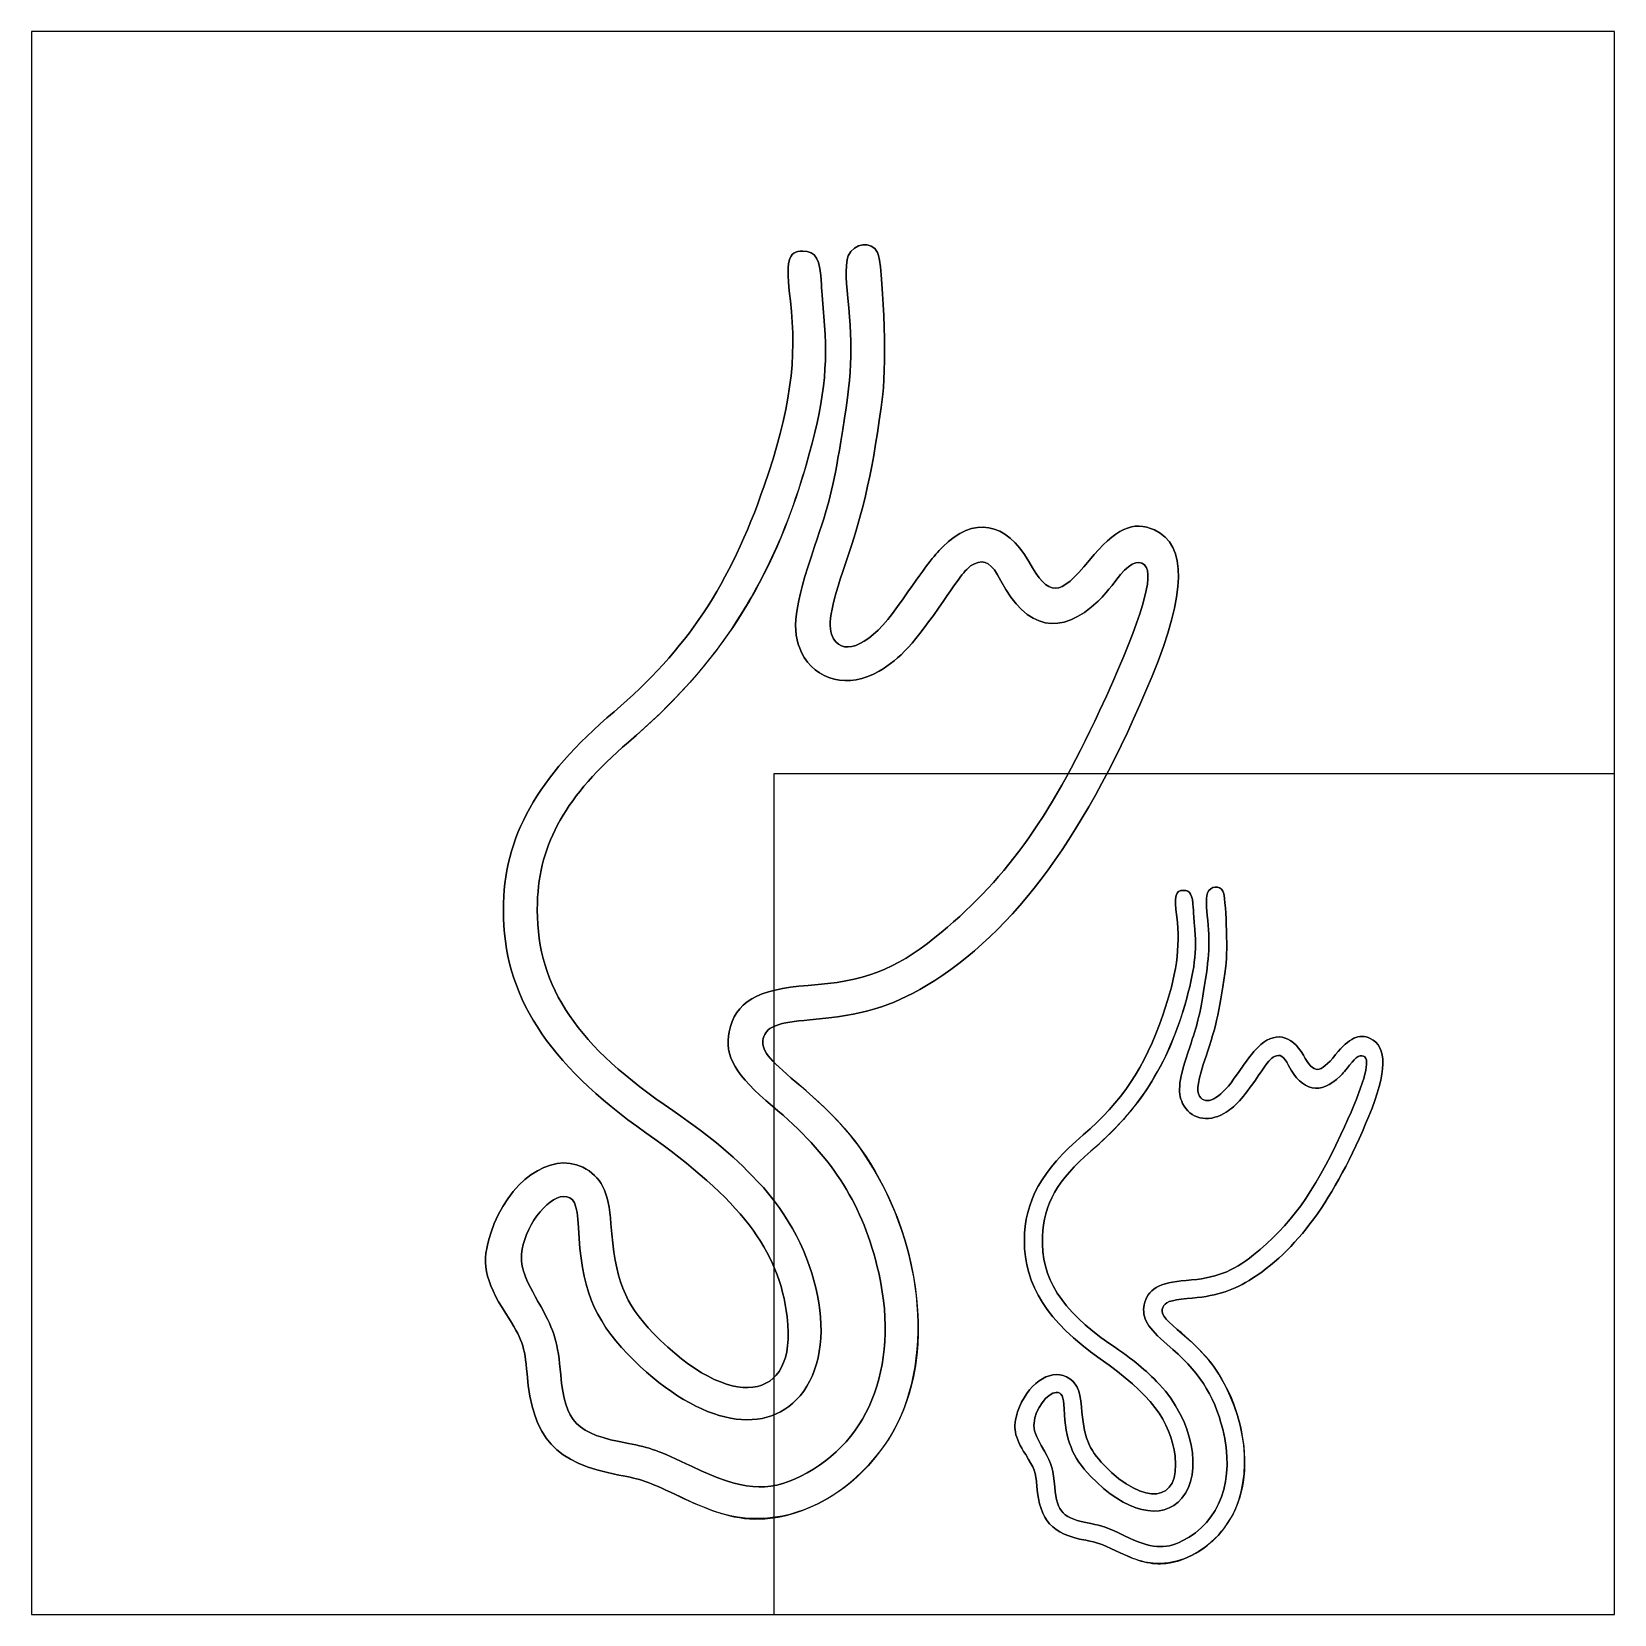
# Model space of a CAD drawing. Header units: millimetres. Extents: x -199 to 0, y 0 to 199.
import ezdxf

# ---------------------------------------------------------------- set-up
doc = ezdxf.new("R2010")
doc.units = ezdxf.units.MM
doc.layers.get('0').update_dxf_attribs({"linetype": 'CONTINUOUS'})

msp = doc.modelspace()

# ---------------------------------------------------------------- linework, layer by layer
for points in [[(0, 99.64), (0, 199.28), (-99.64, 199.28), (-199.28, 199.28), (-199.28, 99.64), (-199.28, 0), (-99.64, 0), (0, 0)], [(0, 52.92), (0, 105.83), (-52.92, 105.83), (-105.83, 105.83), (-105.83, 52.92), (-105.83, 0), (-52.92, 0), (0, 0)]]:
    msp.add_lwpolyline(points, close=True)
for points in [[(-102.19, 171.65), (-104.06, 171.65), (-104.36, 170.42), (-103.75, 165.4)], [(-103.75, 165.4), (-104.36, 170.42), (-104.06, 171.65), (-102.19, 171.65)], [(-99.84, 167.46), (-100, 170.69), (-100.54, 171.65), (-102.19, 171.65)], [(-102.19, 171.65), (-100.54, 171.65), (-100, 170.69), (-99.84, 167.46)], [(-92.78, 171.49), (-93.54, 172.95), (-95.72, 172.7), (-96.46, 171.07)], [(-96.46, 171.07), (-95.72, 172.7), (-93.54, 172.95), (-92.78, 171.49)], [(-92.11, 153.65), (-91.61, 157.55), (-92.08, 170.13), (-92.78, 171.49)], [(-92.78, 171.49), (-92.08, 170.13), (-91.61, 157.55), (-92.11, 153.65)], [(-96.46, 171.07), (-96.78, 170.37), (-96.8, 168.36), (-96.53, 165.72)], [(-96.53, 165.72), (-96.8, 168.36), (-96.78, 170.37), (-96.46, 171.07)], [(-99.54, 163.41), (-99.66, 164.69), (-99.8, 166.51), (-99.84, 167.46)], [(-99.84, 167.46), (-99.8, 166.51), (-99.66, 164.69), (-99.54, 163.41)], [(-96.53, 165.72), (-95.83, 159.06), (-95.97, 156.21), (-97.4, 147.67)], [(-97.4, 147.67), (-95.97, 156.21), (-95.83, 159.06), (-96.53, 165.72)], [(-103.75, 165.4), (-102.86, 158.11), (-103.79, 151.53), (-107.05, 142.09)], [(-107.05, 142.09), (-103.79, 151.53), (-102.86, 158.11), (-103.75, 165.4)], [(-101.77, 144.68), (-99.51, 152.53), (-98.95, 157.2), (-99.54, 163.41)], [(-99.54, 163.41), (-98.95, 157.2), (-99.51, 152.53), (-101.77, 144.68)], [(-96.81, 132.32), (-94.43, 139.19), (-93.31, 144.27), (-92.11, 153.65)], [(-92.11, 153.65), (-93.31, 144.27), (-94.43, 139.19), (-96.81, 132.32)], [(-97.4, 147.67), (-98.4, 141.65), (-98.85, 139.86), (-100.69, 134.47)], [(-100.69, 134.47), (-98.85, 139.86), (-98.4, 141.65), (-97.4, 147.67)], [(-101.77, 144.68), (-105.96, 130.1), (-112.7, 119.61), (-124.15, 109.8)], [(-111.26, 123.89), (-107.03, 130.24), (-104.04, 136.78), (-101.77, 144.68)], [(-107.05, 142.09), (-111.31, 129.71), (-116.85, 121.37), (-125.95, 113.65)], [(-125.95, 113.65), (-116.85, 121.37), (-111.31, 129.71), (-107.05, 142.09)], [(-73.74, 132.57), (-76.55, 137.57), (-80.75, 138.28), (-84.57, 134.41)], [(-84.57, 134.41), (-80.75, 138.28), (-76.55, 137.57), (-73.74, 132.57)], [(-57.89, 136.54), (-60.56, 137.76), (-62.84, 136.71), (-66.1, 132.72)], [(-66.1, 132.72), (-62.84, 136.71), (-60.56, 137.76), (-57.89, 136.54)], [(-58.21, 118.12), (-53.88, 128.63), (-53.78, 134.66), (-57.89, 136.54)], [(-57.89, 136.54), (-53.78, 134.66), (-53.88, 128.63), (-58.21, 118.12)], [(-100.69, 134.47), (-103.28, 126.9), (-103.66, 123.87), (-102.35, 121.12)], [(-102.35, 121.12), (-103.66, 123.87), (-103.28, 126.9), (-100.69, 134.47)], [(-84.57, 134.41), (-85.83, 133.12), (-86.35, 132.44), (-90.26, 126.88)], [(-90.26, 126.88), (-86.35, 132.44), (-85.83, 133.12), (-84.57, 134.41)], [(-98.32, 122.84), (-99.16, 124.19), (-98.76, 126.68), (-96.81, 132.32)], [(-96.81, 132.32), (-98.76, 126.68), (-99.16, 124.19), (-98.32, 122.84)], [(-84.43, 127.67), (-82.01, 131.21), (-81.45, 131.87), (-80.58, 132.27)], [(-80.58, 132.27), (-81.45, 131.87), (-82.01, 131.21), (-84.43, 127.67)], [(-80.58, 132.27), (-79.22, 132.89), (-78.4, 132.37), (-77.24, 130.13)], [(-77.24, 130.13), (-78.4, 132.37), (-79.22, 132.89), (-80.58, 132.27)], [(-66.1, 132.72), (-69.9, 128.07), (-71.2, 128.04), (-73.74, 132.57)], [(-73.74, 132.57), (-71.2, 128.04), (-69.9, 128.07), (-66.1, 132.72)], [(-58.92, 131.79), (-58.05, 130.1), (-60.04, 123.99), (-64.82, 113.76)], [(-64.82, 113.76), (-60.04, 123.99), (-58.05, 130.1), (-58.92, 131.79)], [(-62.17, 130.91), (-60.84, 132.58), (-59.52, 132.94), (-58.92, 131.79)], [(-58.92, 131.79), (-59.52, 132.94), (-60.84, 132.58), (-62.17, 130.91)], [(-77.24, 130.13), (-74.04, 123.98), (-69.66, 123.08), (-64.99, 127.59)], [(-64.99, 127.59), (-69.66, 123.08), (-74.04, 123.98), (-77.24, 130.13)], [(-64.99, 127.59), (-64.32, 128.23), (-63.9, 128.73), (-62.17, 130.91)], [(-62.17, 130.91), (-63.9, 128.73), (-64.32, 128.23), (-64.99, 127.59)], [(-92.55, 118.77), (-89.9, 120.33), (-88.18, 122.21), (-84.43, 127.67)], [(-84.43, 127.67), (-88.18, 122.21), (-89.9, 120.33), (-92.55, 118.77)], [(-90.26, 126.88), (-93.56, 122.18), (-96.89, 120.52), (-98.32, 122.84)], [(-98.32, 122.84), (-96.89, 120.52), (-93.56, 122.18), (-90.26, 126.88)], [(-124.15, 109.8), (-118.8, 114.38), (-114.37, 119.23), (-111.26, 123.89)], [(-102.35, 121.12), (-100.64, 117.53), (-96.4, 116.51), (-92.55, 118.77)], [(-92.55, 118.77), (-96.4, 116.51), (-100.64, 117.53), (-102.35, 121.12)], [(-86.62, 79.17), (-75.46, 85.88), (-66.35, 98.38), (-58.21, 118.12)], [(-58.21, 118.12), (-66.35, 98.38), (-75.46, 85.88), (-86.62, 79.17)], [(-125.95, 113.65), (-135.69, 105.38), (-139.89, 97.86), (-139.89, 88.67)], [(-139.89, 88.67), (-139.89, 97.86), (-135.69, 105.38), (-125.95, 113.65)], [(-64.82, 113.76), (-71.31, 99.84), (-76.84, 92.23), (-85.56, 85.21)], [(-85.56, 85.21), (-76.84, 92.23), (-71.31, 99.84), (-64.82, 113.76)], [(-135.6, 89.6), (-135.37, 97.13), (-131.99, 103.09), (-124.15, 109.8)], [(-124.15, 109.8), (-131.99, 103.09), (-135.37, 97.13), (-135.6, 89.6)], [(-54.27, 91.16), (-55.26, 91.16), (-55.42, 90.5), (-55.1, 87.84)], [(-55.1, 87.84), (-55.42, 90.5), (-55.26, 91.16), (-54.27, 91.16)], [(-53.02, 88.94), (-53.11, 90.65), (-53.39, 91.16), (-54.27, 91.16)], [(-54.27, 91.16), (-53.39, 91.16), (-53.11, 90.65), (-53.02, 88.94)], [(-51.23, 90.85), (-51.4, 90.48), (-51.41, 89.41), (-51.26, 88.01)], [(-51.26, 88.01), (-51.41, 89.41), (-51.4, 90.48), (-51.23, 90.85)], [(-49.28, 91.07), (-49.68, 91.85), (-50.84, 91.71), (-51.23, 90.85)], [(-51.23, 90.85), (-50.84, 91.71), (-49.68, 91.85), (-49.28, 91.07)], [(-48.92, 81.6), (-48.65, 83.67), (-48.9, 90.35), (-49.28, 91.07)], [(-49.28, 91.07), (-48.9, 90.35), (-48.65, 83.67), (-48.92, 81.6)], [(-139.89, 88.67), (-139.9, 77.99), (-134.45, 69.47), (-121.93, 60.62)], [(-121.93, 60.62), (-134.45, 69.47), (-139.9, 77.99), (-139.89, 88.67)], [(-119.62, 64.18), (-131.21, 72.2), (-135.91, 79.68), (-135.6, 89.6)], [(-135.6, 89.6), (-135.91, 79.68), (-131.21, 72.2), (-119.62, 64.18)], [(-55.1, 87.84), (-54.63, 83.97), (-55.12, 80.48), (-56.85, 75.46)], [(-56.85, 75.46), (-55.12, 80.48), (-54.63, 83.97), (-55.1, 87.84)], [(-52.86, 86.78), (-52.93, 87.46), (-53, 88.43), (-53.02, 88.94)], [(-53.02, 88.94), (-53, 88.43), (-52.93, 87.46), (-52.86, 86.78)], [(-51.26, 88.01), (-50.89, 84.47), (-50.97, 82.96), (-51.72, 78.42)], [(-51.72, 78.42), (-50.97, 82.96), (-50.89, 84.47), (-51.26, 88.01)], [(-54.05, 76.83), (-52.85, 81.01), (-52.55, 83.48), (-52.86, 86.78)], [(-52.86, 86.78), (-52.55, 83.48), (-52.85, 81.01), (-54.05, 76.83)], [(-85.56, 85.21), (-90.58, 81.17), (-94.52, 79.68), (-101.51, 79.18)], [(-101.51, 79.18), (-94.52, 79.68), (-90.58, 81.17), (-85.56, 85.21)], [(-51.41, 70.27), (-50.15, 73.92), (-49.56, 76.62), (-48.92, 81.6)], [(-48.92, 81.6), (-49.56, 76.62), (-50.15, 73.92), (-51.41, 70.27)], [(-101.51, 79.18), (-107.91, 78.72), (-110.74, 77.07), (-111.47, 73.36)], [(-111.47, 73.36), (-110.74, 77.07), (-107.91, 78.72), (-101.51, 79.18)], [(-101.3, 74.86), (-94.57, 75.45), (-91.13, 76.47), (-86.62, 79.17)], [(-86.62, 79.17), (-91.13, 76.47), (-94.57, 75.45), (-101.3, 74.86)], [(-51.72, 78.42), (-52.26, 75.23), (-52.5, 74.28), (-53.47, 71.41)], [(-53.47, 71.41), (-52.5, 74.28), (-52.26, 75.23), (-51.72, 78.42)], [(-54.05, 76.83), (-56.27, 69.1), (-59.85, 63.52), (-65.93, 58.31)], [(-59.09, 65.79), (-56.84, 69.17), (-55.25, 72.64), (-54.05, 76.83)], [(-107.07, 72.76), (-106.58, 74.05), (-105.34, 74.5), (-101.3, 74.86)], [(-101.3, 74.86), (-105.34, 74.5), (-106.58, 74.05), (-107.07, 72.76)], [(-56.85, 75.46), (-59.11, 68.89), (-62.06, 64.45), (-66.89, 60.36)], [(-66.89, 60.36), (-62.06, 64.45), (-59.11, 68.89), (-56.85, 75.46)], [(-111.47, 73.36), (-112.07, 70.32), (-110.65, 67.88), (-106.02, 63.99)], [(-106.02, 63.99), (-110.65, 67.88), (-112.07, 70.32), (-111.47, 73.36)], [(-103.63, 67.52), (-106.82, 70.2), (-107.6, 71.38), (-107.07, 72.76)], [(-107.07, 72.76), (-107.6, 71.38), (-106.82, 70.2), (-103.63, 67.52)], [(-39.16, 70.4), (-40.66, 73.06), (-42.88, 73.44), (-44.91, 71.38)], [(-44.91, 71.38), (-42.88, 73.44), (-40.66, 73.06), (-39.16, 70.4)], [(-30.74, 72.51), (-32.16, 73.16), (-33.37, 72.6), (-35.1, 70.48)], [(-35.1, 70.48), (-33.37, 72.6), (-32.16, 73.16), (-30.74, 72.51)], [(-30.91, 62.73), (-28.61, 68.31), (-28.56, 71.51), (-30.74, 72.51)], [(-30.74, 72.51), (-28.56, 71.51), (-28.61, 68.31), (-30.91, 62.73)], [(-53.47, 71.41), (-54.85, 67.39), (-55.05, 65.78), (-54.36, 64.32)], [(-54.36, 64.32), (-55.05, 65.78), (-54.85, 67.39), (-53.47, 71.41)], [(-52.22, 65.24), (-52.66, 65.95), (-52.45, 67.28), (-51.41, 70.27)], [(-51.41, 70.27), (-52.45, 67.28), (-52.66, 65.95), (-52.22, 65.24)], [(-44.91, 71.38), (-45.58, 70.7), (-45.86, 70.33), (-47.94, 67.38)], [(-47.94, 67.38), (-45.86, 70.33), (-45.58, 70.7), (-44.91, 71.38)], [(-44.84, 67.8), (-43.55, 69.68), (-43.26, 70.03), (-42.8, 70.25)], [(-42.8, 70.25), (-43.26, 70.03), (-43.55, 69.68), (-44.84, 67.8)], [(-42.8, 70.25), (-42.07, 70.58), (-41.64, 70.3), (-41.02, 69.11)], [(-41.02, 69.11), (-41.64, 70.3), (-42.07, 70.58), (-42.8, 70.25)], [(-35.1, 70.48), (-37.12, 68.01), (-37.81, 68), (-39.16, 70.4)], [(-39.16, 70.4), (-37.81, 68), (-37.12, 68.01), (-35.1, 70.48)], [(-31.29, 69.99), (-30.83, 69.09), (-31.89, 65.85), (-34.42, 60.41)], [(-34.42, 60.41), (-31.89, 65.85), (-30.83, 69.09), (-31.29, 69.99)], [(-33.02, 69.52), (-32.31, 70.41), (-31.61, 70.6), (-31.29, 69.99)], [(-31.29, 69.99), (-31.61, 70.6), (-32.31, 70.41), (-33.02, 69.52)], [(-49.15, 63.07), (-47.74, 63.9), (-46.83, 64.9), (-44.84, 67.8)], [(-44.84, 67.8), (-46.83, 64.9), (-47.74, 63.9), (-49.15, 63.07)], [(-41.02, 69.11), (-39.32, 65.84), (-37, 65.36), (-34.51, 67.76)], [(-34.51, 67.76), (-37, 65.36), (-39.32, 65.84), (-41.02, 69.11)], [(-34.51, 67.76), (-34.16, 68.1), (-33.93, 68.37), (-33.02, 69.52)], [(-33.02, 69.52), (-33.93, 68.37), (-34.16, 68.1), (-34.51, 67.76)], [(-93.35, 56.22), (-95.78, 60.28), (-98.3, 63.06), (-103.63, 67.52)], [(-103.63, 67.52), (-97.19, 62.13), (-94.32, 58.63), (-91.49, 52.74)], [(-65.93, 58.31), (-63.09, 60.75), (-60.74, 63.32), (-59.09, 65.79)], [(-47.94, 67.38), (-49.69, 64.89), (-51.45, 64), (-52.22, 65.24)], [(-52.22, 65.24), (-51.45, 64), (-49.69, 64.89), (-47.94, 67.38)], [(-107.87, 54.52), (-111.37, 58.18), (-113.6, 60.02), (-119.62, 64.18)], [(-119.62, 64.18), (-113.6, 60.02), (-111.37, 58.18), (-107.87, 54.52)], [(-106.02, 63.99), (-98.63, 57.79), (-94.93, 52.15), (-92.85, 43.93)], [(-92.85, 43.93), (-94.93, 52.15), (-98.63, 57.79), (-106.02, 63.99)], [(-54.36, 64.32), (-53.45, 62.42), (-51.2, 61.88), (-49.15, 63.07)], [(-49.15, 63.07), (-51.2, 61.88), (-53.45, 62.42), (-54.36, 64.32)], [(-46, 42.05), (-40.08, 45.61), (-35.23, 52.25), (-30.91, 62.73)], [(-30.91, 62.73), (-35.23, 52.25), (-40.08, 45.61), (-46, 42.05)], [(-121.93, 60.62), (-110, 52.18), (-105.19, 45.92), (-104.15, 37.46)], [(-104.15, 37.46), (-105.19, 45.92), (-110, 52.18), (-121.93, 60.62)], [(-66.89, 60.36), (-72.06, 55.97), (-74.29, 51.97), (-74.29, 47.09)], [(-74.29, 47.09), (-74.29, 51.97), (-72.06, 55.97), (-66.89, 60.36)], [(-34.42, 60.41), (-37.87, 53.02), (-40.81, 48.98), (-45.44, 45.25)], [(-45.44, 45.25), (-40.81, 48.98), (-37.87, 53.02), (-34.42, 60.41)], [(-72.02, 47.58), (-71.89, 51.58), (-70.1, 54.75), (-65.93, 58.31)], [(-65.93, 58.31), (-70.1, 54.75), (-71.89, 51.58), (-72.02, 47.58)], [(-129.89, 56.29), (-133.99, 58.31), (-139.31, 54.52), (-141.48, 48.01)], [(-141.48, 48.01), (-139.31, 54.52), (-133.99, 58.31), (-129.89, 56.29)], [(-126.34, 49.19), (-126.64, 53.26), (-127.59, 55.15), (-129.89, 56.29)], [(-129.89, 56.29), (-127.59, 55.15), (-126.64, 53.26), (-126.34, 49.19)], [(-91.68, 21.57), (-85.75, 30.36), (-86.44, 44.62), (-93.35, 56.22)], [(-102.52, 27.53), (-97.45, 33.52), (-99.97, 46.24), (-107.87, 54.52)], [(-107.87, 54.52), (-99.97, 46.24), (-97.45, 33.52), (-102.52, 27.53)], [(-137.6, 45.37), (-137.36, 48.52), (-134.41, 52.59), (-132.34, 52.61)], [(-132.34, 52.61), (-134.41, 52.59), (-137.36, 48.52), (-137.6, 45.37)], [(-132.34, 52.61), (-131.01, 52.62), (-130.58, 51.74), (-130.44, 48.7)], [(-130.44, 48.7), (-130.58, 51.74), (-131.01, 52.62), (-132.34, 52.61)], [(-91.49, 52.74), (-88.07, 45.63), (-86.82, 36.84), (-88.23, 29.96)], [(-141.48, 48.01), (-142.7, 44.35), (-142.28, 42.12), (-139.57, 37.86)], [(-139.57, 37.86), (-142.28, 42.12), (-142.7, 44.35), (-141.48, 48.01)], [(-130.44, 48.7), (-130.1, 41.23), (-128.54, 37.23), (-124.22, 32.77)], [(-124.22, 32.77), (-128.54, 37.23), (-130.1, 41.23), (-130.44, 48.7)], [(-120.98, 35.37), (-124.68, 39.2), (-125.82, 42.13), (-126.34, 49.19)], [(-126.34, 49.19), (-125.82, 42.13), (-124.68, 39.2), (-120.98, 35.37)], [(-74.29, 47.09), (-74.3, 41.42), (-71.4, 36.89), (-64.75, 32.19)], [(-64.75, 32.19), (-71.4, 36.89), (-74.3, 41.42), (-74.29, 47.09)], [(-63.53, 34.08), (-69.68, 38.34), (-72.18, 42.31), (-72.02, 47.58)], [(-72.02, 47.58), (-72.18, 42.31), (-69.68, 38.34), (-63.53, 34.08)], [(-135.14, 38.7), (-137.33, 42.6), (-137.72, 43.66), (-137.6, 45.37)], [(-137.6, 45.37), (-137.72, 43.66), (-137.33, 42.6), (-135.14, 38.7)], [(-92.85, 43.93), (-89.83, 31.96), (-93.48, 21.86), (-102.44, 17.39)], [(-102.44, 17.39), (-93.48, 21.86), (-89.83, 31.96), (-92.85, 43.93)], [(-45.44, 45.25), (-48.1, 43.11), (-50.2, 42.32), (-53.91, 42.05)], [(-53.91, 42.05), (-50.2, 42.32), (-48.1, 43.11), (-45.44, 45.25)], [(-53.91, 42.05), (-57.31, 41.81), (-58.81, 40.93), (-59.2, 38.96)], [(-59.2, 38.96), (-58.81, 40.93), (-57.31, 41.81), (-53.91, 42.05)], [(-53.8, 39.75), (-50.22, 40.07), (-48.39, 40.61), (-46, 42.05)], [(-46, 42.05), (-48.39, 40.61), (-50.22, 40.07), (-53.8, 39.75)], [(-132.66, 30.16), (-133.02, 34.2), (-133.46, 35.72), (-135.14, 38.7)], [(-135.14, 38.7), (-133.46, 35.72), (-133.02, 34.2), (-132.66, 30.16)], [(-59.2, 38.96), (-59.52, 37.34), (-58.76, 36.05), (-56.3, 33.98)], [(-56.3, 33.98), (-58.76, 36.05), (-59.52, 37.34), (-59.2, 38.96)], [(-55.03, 35.86), (-56.73, 37.28), (-57.14, 37.91), (-56.86, 38.64)], [(-56.86, 38.64), (-57.14, 37.91), (-56.73, 37.28), (-55.03, 35.86)], [(-56.86, 38.64), (-56.6, 39.32), (-55.95, 39.56), (-53.8, 39.75)], [(-53.8, 39.75), (-55.95, 39.56), (-56.6, 39.32), (-56.86, 38.64)], [(-139.57, 37.86), (-137.47, 34.58), (-137.22, 33.88), (-136.91, 30.29)], [(-136.91, 30.29), (-137.22, 33.88), (-137.47, 34.58), (-139.57, 37.86)], [(-104.15, 37.46), (-102.8, 26.52), (-111.39, 25.45), (-120.98, 35.37)], [(-120.98, 35.37), (-111.39, 25.45), (-102.8, 26.52), (-104.15, 37.46)], [(-57.29, 28.95), (-59.15, 30.9), (-60.33, 31.87), (-63.53, 34.08)], [(-63.53, 34.08), (-60.33, 31.87), (-59.15, 30.9), (-57.29, 28.95)], [(-56.3, 33.98), (-52.38, 30.69), (-50.42, 27.7), (-49.31, 23.33)], [(-49.31, 23.33), (-50.42, 27.7), (-52.38, 30.69), (-56.3, 33.98)], [(-49.58, 29.86), (-50.86, 32.01), (-52.2, 33.49), (-55.03, 35.86)], [(-55.03, 35.86), (-51.61, 32.99), (-50.09, 31.14), (-48.59, 28.01)], [(-124.22, 32.77), (-115.86, 24.13), (-107.19, 22.04), (-102.52, 27.53)], [(-102.52, 27.53), (-107.19, 22.04), (-115.86, 24.13), (-124.22, 32.77)], [(-64.75, 32.19), (-58.42, 27.71), (-55.86, 24.39), (-55.31, 19.9)], [(-55.31, 19.9), (-55.86, 24.39), (-58.42, 27.71), (-64.75, 32.19)], [(-136.91, 30.29), (-136.18, 22.11), (-133.42, 19.07), (-125.33, 17.54)], [(-125.33, 17.54), (-133.42, 19.07), (-136.18, 22.11), (-136.91, 30.29)], [(-124.15, 21.52), (-130.73, 22.73), (-132.13, 24.15), (-132.66, 30.16)], [(-132.66, 30.16), (-132.13, 24.15), (-130.73, 22.73), (-124.15, 21.52)], [(-88.23, 29.96), (-90.63, 18.31), (-101.31, 10.2), (-111.33, 12.42)], [(-68.98, 29.89), (-71.16, 30.97), (-73.98, 28.95), (-75.14, 25.5)], [(-75.14, 25.5), (-73.98, 28.95), (-71.16, 30.97), (-68.98, 29.89)], [(-67.1, 26.12), (-67.26, 28.28), (-67.76, 29.29), (-68.98, 29.89)], [(-68.98, 29.89), (-67.76, 29.29), (-67.26, 28.28), (-67.1, 26.12)], [(-73.07, 24.09), (-72.95, 25.77), (-71.38, 27.93), (-70.28, 27.94)], [(-70.28, 27.94), (-71.38, 27.93), (-72.95, 25.77), (-73.07, 24.09)], [(-70.28, 27.94), (-69.58, 27.94), (-69.35, 27.48), (-69.28, 25.86)], [(-69.28, 25.86), (-69.35, 27.48), (-69.58, 27.94), (-70.28, 27.94)], [(-54.45, 14.62), (-51.75, 17.8), (-53.09, 24.56), (-57.29, 28.95)], [(-57.29, 28.95), (-53.09, 24.56), (-51.75, 17.8), (-54.45, 14.62)], [(-48.69, 11.46), (-45.54, 16.13), (-45.9, 23.7), (-49.58, 29.86)], [(-48.59, 28.01), (-46.77, 24.23), (-46.11, 19.57), (-46.86, 15.91)], [(-64.25, 18.78), (-66.22, 20.82), (-66.82, 22.37), (-67.1, 26.12)], [(-67.1, 26.12), (-66.82, 22.37), (-66.22, 20.82), (-64.25, 18.78)], [(-75.14, 25.5), (-75.78, 23.55), (-75.56, 22.37), (-74.12, 20.11)], [(-74.12, 20.11), (-75.56, 22.37), (-75.78, 23.55), (-75.14, 25.5)], [(-71.77, 20.55), (-72.93, 22.62), (-73.14, 23.19), (-73.07, 24.09)], [(-73.07, 24.09), (-73.14, 23.19), (-72.93, 22.62), (-71.77, 20.55)], [(-69.28, 25.86), (-69.09, 21.9), (-68.26, 19.77), (-65.97, 17.4)], [(-65.97, 17.4), (-68.26, 19.77), (-69.09, 21.9), (-69.28, 25.86)], [(-49.31, 23.33), (-47.71, 16.98), (-49.64, 11.61), (-54.4, 9.24)], [(-54.4, 9.24), (-49.64, 11.61), (-47.71, 16.98), (-49.31, 23.33)], [(-116.11, 18.6), (-120.36, 20.63), (-121.41, 21.01), (-124.15, 21.52)], [(-124.15, 21.52), (-121.41, 21.01), (-120.36, 20.63), (-116.11, 18.6)], [(-106.31, 12.09), (-100.92, 12.65), (-95.21, 16.35), (-91.68, 21.57)], [(-74.12, 20.11), (-73.01, 18.36), (-72.88, 17.99), (-72.71, 16.09)], [(-72.71, 16.09), (-72.88, 17.99), (-73.01, 18.36), (-74.12, 20.11)], [(-70.45, 16.02), (-70.64, 18.16), (-70.88, 18.97), (-71.77, 20.55)], [(-71.77, 20.55), (-70.88, 18.97), (-70.64, 18.16), (-70.45, 16.02)], [(-102.44, 17.39), (-106.62, 15.31), (-109.83, 15.59), (-116.11, 18.6)], [(-116.11, 18.6), (-109.83, 15.59), (-106.62, 15.31), (-102.44, 17.39)], [(-55.31, 19.9), (-54.6, 14.08), (-59.15, 13.52), (-64.25, 18.78)], [(-64.25, 18.78), (-59.15, 13.52), (-54.6, 14.08), (-55.31, 19.9)], [(-125.33, 17.54), (-122.49, 17.01), (-121.71, 16.73), (-118.22, 15.08)], [(-118.22, 15.08), (-121.71, 16.73), (-122.49, 17.01), (-125.33, 17.54)], [(-72.71, 16.09), (-72.32, 11.74), (-70.86, 10.13), (-66.56, 9.32)], [(-66.56, 9.32), (-70.86, 10.13), (-72.32, 11.74), (-72.71, 16.09)], [(-65.93, 11.43), (-69.43, 12.07), (-70.17, 12.83), (-70.45, 16.02)], [(-70.45, 16.02), (-70.17, 12.83), (-69.43, 12.07), (-65.93, 11.43)], [(-65.97, 17.4), (-61.53, 12.81), (-56.93, 11.7), (-54.45, 14.62)], [(-54.45, 14.62), (-56.93, 11.7), (-61.53, 12.81), (-65.97, 17.4)], [(-118.22, 15.08), (-112.62, 12.42), (-109.87, 11.73), (-106.31, 12.09)], [(-111.33, 12.42), (-113.21, 12.83), (-114.71, 13.41), (-118.22, 15.08)], [(-46.86, 15.91), (-48.13, 9.73), (-53.81, 5.42), (-59.13, 6.59)], [(-61.67, 9.88), (-63.92, 10.96), (-64.48, 11.16), (-65.93, 11.43)], [(-65.93, 11.43), (-64.48, 11.16), (-63.92, 10.96), (-61.67, 9.88)], [(-56.46, 6.42), (-53.6, 6.72), (-50.56, 8.68), (-48.69, 11.46)], [(-66.56, 9.32), (-65.05, 9.03), (-64.63, 8.89), (-62.78, 8.01)], [(-62.78, 8.01), (-64.63, 8.89), (-65.05, 9.03), (-66.56, 9.32)], [(-62.78, 8.01), (-59.81, 6.59), (-58.35, 6.23), (-56.46, 6.42)], [(-59.13, 6.59), (-60.12, 6.81), (-60.92, 7.12), (-62.78, 8.01)], [(-54.4, 9.24), (-56.62, 8.13), (-58.33, 8.28), (-61.67, 9.88)], [(-61.67, 9.88), (-58.33, 8.28), (-56.62, 8.13), (-54.4, 9.24)]]:
    msp.add_open_spline(points, degree=3)

doc.saveas('drawing.dxf')
